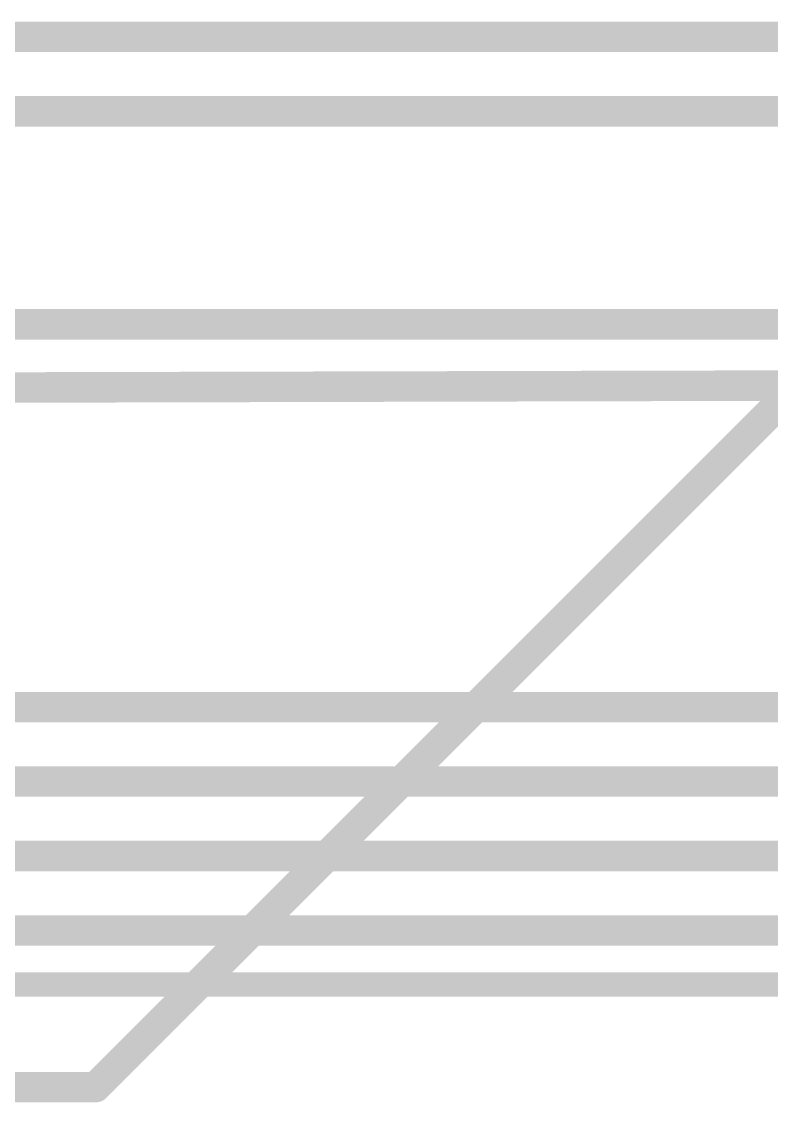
# Model space of a CAD drawing. Extents: x -0.2 to 51, y -0.2 to 23.
# Drawn here: x 31.64 to 37.88, y 4.95 to 13.95 of the extents above; entities that cross this region are included whole.
import ezdxf

# ---------------------------------------------------------------- set-up
doc = ezdxf.new("R2010")
doc.units = 0
for name, color, linetype in [('1', 12, 'CONTINUOUS'), ('16', 132, 'CONTINUOUS'), ('21', 40, 'CONTINUOUS')]:
    doc.layers.add(name, color=color, linetype=linetype)

msp = doc.modelspace()

# ---------------------------------------------------------------- linework, layer by layer
at = {"layer": '1', "const_width": 0.254}
for points in [[(32.258, 5.08), (39.37, 12.192)], [(6.604, 5.08), (32.258, 5.08)]]:
    msp.add_lwpolyline(points, dxfattribs=at)
at = {"layer": '1', "const_width": 0.127}
for points in [[(32.2131, 5.1249, 1), (32.3029, 5.0351)], [(32.258, 5.0165, 1), (32.258, 5.1435)]]:
    msp.add_lwpolyline(points, format="xyb", dxfattribs=at)
at = {"layer": '16', "const_width": 0.254}
for points in [[(17.926, 13.824), (41.404, 13.824)], [(15.498, 13.204), (41.404, 13.204)], [(38.608, 11.43), (18.796, 11.43)], [(9.977, 10.851), (38.481, 10.922)], [(20.204, 8.244), (41.404, 8.244)], [(18.284, 7.624), (41.404, 7.624)], [(16.872, 7.004), (41.404, 7.004)], [(15.46, 6.384), (41.404, 6.384)]]:
    msp.add_lwpolyline(points, dxfattribs=at)
at = {"layer": '21', "const_width": 0.2032}
msp.add_lwpolyline([(43.434, 5.934), (13.434, 5.934)], dxfattribs=at)

doc.saveas('drawing.dxf')
